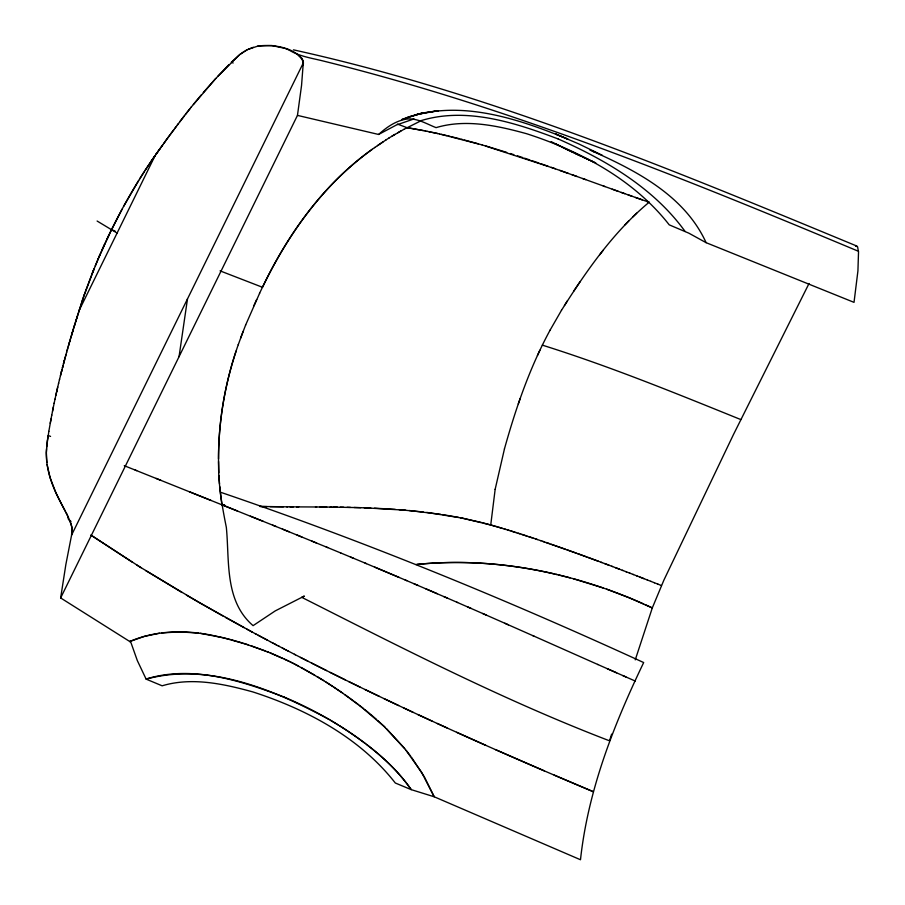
<?xml version="1.0" encoding="UTF-8"?>
<svg xmlns="http://www.w3.org/2000/svg" width="905" height="905" viewBox="0 0 905 905"><rect width="100%" height="100%" fill="white"/><g stroke="black" fill="none" stroke-linecap="round" stroke-linejoin="round"><path stroke-width="1.36" d="M218.524 458.858C218.467 419.92 225.458 381.073 238.377 344.364M303.39 62.355C297.734 47.535 272.111 43.813 257.699 46.144M219.745 486.619L220.288 492.162C364.444 541.269 505.284 599.099 643.67 662.55C613.692 725.063 588.001 790.337 580.49 859.75L434.196 796.773L411.187 789.624L395.304 783.006C359.952 737.767 306.648 709.282 252.789 691.906C223.716 683.897 191.837 676.883 162.142 685.809L146.124 679.123L137.334 660.605L131.01 642.776L129.754 641.509L60.646 597.945L297.462 115.388L301.546 85.466L303.367 61.71M303.288 64.9L303.379 62.762L71.597 535.059L65.873 564.448L60.646 597.945M303.379 62.762L303.356 63.407M46.517 448.665C45.193 466.109 50.895 483.168 58.678 498.542M494.311 525.986L490.736 524.968L495.159 489.322M46.641 447.002L48.836 431.357M47.286 441.097L46.347 452.67L46.845 462.5M47.343 440.712L47.558 439.219M179.054 356.672L187.482 298.91M47.614 438.835L47.908 436.957M47.965 436.583L48.157 435.452L50.567 436.414M71.846 533.769C73.362 525.579 68.542 517.999 65.149 510.963M48.825 431.391L51.008 419.151M50.239 423.314L50.974 419.286M495.148 489.345L504.458 448.88M50.974 419.298L51.766 415.101M51.732 415.282L53.361 407.035M71.834 533.882L71.597 535.059L71.914 527.524M52.513 411.289L54.198 403.019M54.13 403.325L55.047 399.015M54.967 399.354L56.8 391.039M55.827 395.394L58.644 383.098M56.71 391.446L57.716 387.057M58.531 383.573L59.594 379.127M59.47 379.636L63.565 363.527M60.431 375.722L61.913 369.851L61.416 371.819M66.054 354.364L63.441 364.014L66.699 352.034M63.95 362.102L64.47 360.156M504.447 448.903C515.873 407.951 529.81 367.407 550.183 329.974M66.574 352.441L67.762 348.221M67.117 350.518L68.848 344.42M68.226 346.672L69.945 340.631M68.769 344.76L69.323 342.837M69.312 342.837L72.174 333.074M69.866 340.914L71.054 336.852M70.997 337.101L72.694 331.388M71.563 335.189L73.305 329.307M72.411 332.327L74.991 323.786M73.26 329.477L73.837 327.576M74.142 326.626L83.441 297.225L94.222 268.4M74.436 325.54L76.144 319.997M76.721 318.108L77.31 316.218M75.59 321.784L82.468 300.087M611.622 734.136L609.54 740.822C508.395 702.054 411.673 652.969 315.144 604.099L301.682 597.311L303.978 596.237M236.148 350.948C223.84 387.86 217.822 426.866 218.591 465.781C218.58 486.596 222.268 507.083 226.341 527.4C229.621 561.111 224.361 600.965 253.083 625.649L275.267 610.886L304.25 596.112M635.253 659.858L652.301 607.922L663.897 580.105L733.412 434.66L809.036 283.48M82.445 300.166L84.244 294.894M518.294 403.947L520.217 398.438M84.21 294.985L86.066 289.736M238.253 344.737L243.14 331.354M86.043 289.826L93.815 269.351M240.606 338.153L245.662 324.918M91.812 274.453L100.116 254.328M245.606 325.099L259.633 293.22M95.217 265.946L98.294 258.592M98 259.271L104.55 244.418M99.335 256.16L110.365 232.087L122.062 209.236M102.344 249.294C117.265 215.944 135.128 183.873 156.226 154.02M253.785 305.845L256.669 299.51M537.446 355.495L539.855 350.292M106.858 239.429L109.177 234.553M259.52 293.446C285.494 237.8 321.739 185.367 372.215 149.336M79.074 310.562L155.128 155.57M123.634 206.351L138.669 180.525M550.195 329.952L561.485 310.302M561.473 310.325C586.236 271.104 613.205 232.166 649.111 202.256L621.328 192.448M139.608 179.02L144.076 171.95M564.437 305.505L567.446 300.731M144.947 170.615L151.169 161.294M573.6 291.274L579.924 281.941M150.909 161.667L152.21 159.766M151.757 160.423L152.617 159.178M153.262 158.251L153.793 157.481M154.597 156.339L153.488 157.923M154.359 156.667L155.241 155.411M156.135 154.133L158.941 150.185M155.751 154.687L157.312 152.47M156.373 153.805L160.604 147.832M157.64 152.006L158.285 151.101M158.895 150.241L159.846 148.918M159.597 149.268L161.701 146.293M160.807 147.572L162.809 144.755M163.737 143.499L164.88 141.915M161.791 146.191L165.943 140.422M165.015 141.689L167.923 137.696M166.124 140.162L169.891 135.003M168.353 137.108L184.19 116.01M170.581 134.064L173.941 129.528M175.061 128.012L176.192 126.496M177.323 124.992L178.466 123.487M179.643 121.915L191.362 106.914M599.766 254.678L603.205 250.266M185.344 114.528L189.993 108.634M191.159 107.175L215.775 78.464L239.09 55.103M193.331 104.482L201.295 94.878M203.274 92.57L215.763 78.486M217.913 76.144L228.988 64.594M624.936 224.881L628.771 220.899M632.686 216.985L636.668 213.161M297.462 115.388L378.595 134.46C385.7 128.08 393.732 122.186 403.132 119.799C414.784 116.406 425.678 123.578 436.063 127.639C465.758 118.713 497.637 125.727 526.71 133.748C580.569 151.112 633.873 179.597 669.225 224.847L688.852 233.173L706.115 242.676L854.026 302.361L857.929 270.867L858.54 251.319M239.927 54.447L244.339 51.381M374.908 147.391C325.076 182.244 288.491 232.879 262.507 287.292L220.073 270.867M374.602 147.639L386.118 139.845M377.442 145.637L383.211 141.734M386.028 139.868L389.048 137.99M378.595 134.46L396.458 124.981L414.015 118.917M388.901 138.046L394.976 134.381M391.808 136.259L403.913 129.336M397.759 132.741L400.813 131.033M245.278 50.827L247.189 49.786M403.992 129.291L420.01 121.27M248.174 49.311L257.733 46.132M855.542 246.103L857.601 246.782L858.347 251.239C682.879 177.878 505.703 105.874 320.608 60.364C309.601 57.784 298.514 55.952 288.853 49.899M420.044 120.953C465.826 106.473 514.99 122.594 558 138.895M146.124 679.123C208.976 662.008 274.486 689.983 329.182 719.509M407.069 117.661C460.464 99.222 517.977 118.679 567.865 139.099L555.568 133.974L578.985 144.008L602.402 155.355M147.549 678.592C193.059 665.141 241.465 680.832 284.08 697.054M253.321 47.275L247.02 49.877L240.176 54.266L231.284 62.287L233.173 62.988M258.819 45.929L271.839 45.51L284.758 48.338M159.529 633.217L144.325 636.407L129.754 641.509C154.981 630.581 183.489 629.812 210.198 634.925M161.599 632.934L179.722 631.871L198.319 633.093M415.949 564.528C493.632 556.53 572.627 572.333 643.636 603.94M417.16 564.392C462.998 559.878 509.515 563.487 554.335 573.951M296.636 506.891L316.66 506.981M298.74 506.891L286.704 506.823M290.007 506.845L293.31 506.868M315.46 506.97L331.92 507.094M320.008 507.004L326.739 507.049M287.552 506.834L259.882 506.461M283.401 506.8L270.267 506.653M330.121 507.083L337.441 507.162M333.504 507.117L360.744 507.671M340.28 507.207L343.674 507.264M266.998 506.596L260.482 506.472M347.079 507.32L350.484 507.4M354.081 507.479L370.846 508.033M364.172 507.773L405.734 510.205M374.5 508.18L395.281 509.379M224.632 504.979L221.963 504.798L221.725 503.271M224.078 504.945L221.963 504.798L237.529 511.02M399.082 509.662L423.235 511.981M409.23 510.522L440.814 514.334M426.753 512.4L462.104 518.079L490.736 524.968M200.288 633.342L223.659 637.81L248.468 644.892M442.579 514.606L458.439 517.355M407.058 127.662L408.449 127.888M423.382 130.58L407.035 127.684L397.374 124.042M408.789 127.944L409.49 128.058M410.18 128.171L410.87 128.295M411.56 128.408L425.18 130.931M210.854 635.05L212.845 635.434M425.022 130.886L427.081 131.293M460.204 517.705L481.336 522.445M426.979 131.293L431.199 132.141M213.501 635.559L230.424 639.541M428.778 131.655L439.513 133.951M432.364 132.402L437.726 133.555M439.389 133.906L481.992 144.879M441.301 134.347L446.64 135.58M293.446 49.843C488.406 92.796 673.32 170.151 857.148 246.194M555.749 574.279L557.152 574.607M448.416 135.999L450.192 136.429M558.555 574.947L570.071 577.854M451.957 136.859L459.05 138.623M460.815 139.076L462.579 139.54M483.1 522.898L497.874 527.015M464.344 140.004L478.462 143.872M231.714 639.88L242.042 642.855M573.499 578.781L603.364 588.001M481.98 144.857L555.353 168.782M495.386 526.28L516.393 532.66M485.521 145.897L506.732 152.379M498.893 527.31L502.388 528.35M504.142 528.871L505.895 529.402M507.648 529.945L509.391 530.477M511.144 531.02L514.64 532.106M542.344 345.144C609.8 366.31 675.311 393.075 740.81 419.569M243.49 643.297L265.425 650.967M515.692 532.445L533.882 538.362M518.146 533.215L519.889 533.78M510.284 153.522L513.836 154.665M521.642 534.335L526.891 536.043M517.4 155.818L522.762 157.594M532.129 537.774L528.633 536.62M524.549 158.183L529.923 159.993M533.486 538.226L540.873 540.715M535.624 538.95L537.378 539.538M251.036 645.74L270.312 652.924L288.152 660.876M531.721 160.604L538.939 163.058M540.602 540.624L576.157 553.091M542.615 541.314L544.369 541.903M546.111 542.502L549.606 543.713M540.76 163.692L548.023 166.215M646.962 201.498L649.111 202.256M551.269 544.278L565.489 549.267M642.222 199.847L635.457 197.46M551.326 167.38L576.904 176.475M559.765 170.355L568.295 173.387M628.059 194.847L632.075 196.272M285.358 48.553L288.356 49.696M612.255 189.202L624.722 193.659M567.096 549.844L586.813 556.971M606.655 589.144L629.642 597.933L652.301 607.922L645.084 604.597M572.028 174.71L585.614 179.597M603.284 185.966L618.104 191.283M582.673 178.534L605.038 186.588M577.582 553.6L602.051 562.605M588.069 557.423L598.556 561.304M111.519 229.712L115.059 231.035M601.033 562.231L609.031 565.229M604.585 563.555L612.527 566.553M619.518 569.2L611.69 566.236M615.242 567.582L623.013 570.535M622.346 570.286L626.498 571.881M629.45 573.023L633.489 574.573M625.898 571.655L629.993 573.227M633.002 574.392L636.973 575.931M640.107 577.152L647.448 580.015M636.554 575.772L643.953 578.657M650.752 581.315L654.428 582.763M647.211 579.924L650.933 581.395M654.304 582.718L657.912 584.144M657.856 584.121L661.397 585.524M124.257 465.702L136.632 470.634M135.117 470.034L276.104 526.529M156.056 478.394L160.909 480.34M266.783 651.51L268.547 652.211M189.405 491.754L211.103 500.454M250.38 516.167L263.242 521.337M272.722 525.172L288.989 531.755M282.462 529.108L327.655 547.57M297.055 535.036L301.919 537.016M311.648 540.998L316.501 542.989M326.23 546.982L340.812 553M270.165 652.867L282.812 658.365M340.563 552.887L353.459 558.249M350.529 557.028L366.378 563.623M365.088 563.091L406.798 580.671M374.794 567.152L399.048 577.379M558.068 138.918C606.022 160.095 653.885 188.217 685.108 231.465M414.06 583.77L447.421 598.126M405.123 579.958L418.042 585.467M554.12 775.076L593.341 791.717C492.252 749.17 391.944 704.543 294.419 654.281M284.159 697.088C312.904 709.169 340.28 724.622 365.168 743.412M425.667 588.736L437.273 593.737M544.335 770.879L495.499 749.634M443.88 596.587L457.568 602.526M467.704 606.95L471.086 608.42M456.799 602.198L486.166 615.027M589.936 150.06C635.367 170.151 684.418 195.175 706.115 242.676M482.614 613.477L508.372 624.812M622.764 675.549L635.242 681.058M592.368 151.124L594.8 152.198M504.82 623.251L534.041 636.181M607.289 668.705L616.61 672.822M625.921 676.94L597.628 664.417M532.785 635.615L597.979 664.575M485.759 745.335L456.606 732.281M595.773 162.9L579.664 155.536M593.782 162.04L590.965 160.773M589.562 160.14L582.696 156.984M437.217 723.468L446.912 727.892M432.375 721.251L417.884 714.554M581.349 156.361L570.942 151.418M413.053 712.314L403.415 707.8M284.396 659.1L289.668 661.612M578.68 155.117L574.743 153.262M398.596 705.538L384.161 698.705M573.442 152.64L551.213 141.666M379.365 696.42L364.975 689.497M569.607 150.807L562.152 147.164M360.19 687.178L348.945 681.691M289.125 661.34L291.184 662.358M345.201 679.847L330.246 672.449M290.697 662.109L298.537 666.091M559.743 145.977L555.014 143.601M291.942 662.732L293.458 663.489M326.513 670.582L311.625 663.071M294.216 663.863L314.68 675.096M307.904 661.182L300.483 657.392M295.381 654.768L287.224 650.548M285.347 649.575L288.367 651.148M282.326 648.003L286.206 650.028M278.163 645.831L284.17 648.964M274.17 643.726L279.306 646.43M272.167 642.674L276.297 644.846M270.165 641.622L273.276 643.263M270.267 641.668L262.19 637.392M267.258 640.084L255.233 633.67M258.242 635.276L261.24 636.882M251.533 631.679L256.217 634.201M252.235 632.063L246.861 629.156M301.06 667.426L323.707 680.583M251.364 631.6L199.835 602.922L145.615 570.523M244.18 627.697L225.436 617.402M222.766 615.92L186.487 595.162M330.348 720.188L338.402 725.052M181.905 592.481L139.099 566.462L90.794 535.013M97.118 221.035L117.096 233.071M317.055 676.51L332.667 686.341M136.632 564.912L141.112 567.729M339.533 725.753C366.593 742.96 392.736 763.062 411.187 789.624C399.094 771.965 383.188 757.304 366.321 744.295M132.379 562.231L91.439 535.455M326.117 682.099L342.701 693.151M333.787 687.087L336.027 688.581M337.135 689.327L341.592 692.37M342.35 692.902L363.686 708.683M70.997 521.416C66.314 519.131 69.674 517.717 65.793 512.207M344.929 694.701L348.255 697.065M298.209 55.024L302.078 58.508L303.356 61.472M349.364 697.868L353.787 701.104M354.896 701.918L358.199 704.418M359.398 705.323L384.048 726.342L405.395 749.419M364.783 709.565L369.161 713.117M370.202 713.988L376.661 719.554M377.838 720.606L385.372 727.609M386.435 728.649L404.354 748.152M405.338 749.351L421.673 772.418L434.196 796.773L424.479 777.146M406.255 750.494L410.666 756.195M411.504 757.327L423.857 776.071M62.275 505.533L64.798 510.284M61.834 504.696L56.178 493.349M65.409 511.461L59.108 499.402M55.771 492.467L50.047 477.557L47.117 464.582M69.764 520.545L71.834 527.106M221.612 502.49L221.273 500.126M221.159 499.334L220.379 492.942M219.508 483.847L218.953 475.476M218.829 472.682L218.546 461.482M62.92 365.948L62.422 367.894L62.931 365.971M409.128 116.756L401.944 119.517L421.719 113.182L409.128 116.756M425.09 112.639L416.843 114.449L438.484 110.682L425.09 112.639"/></g></svg>
